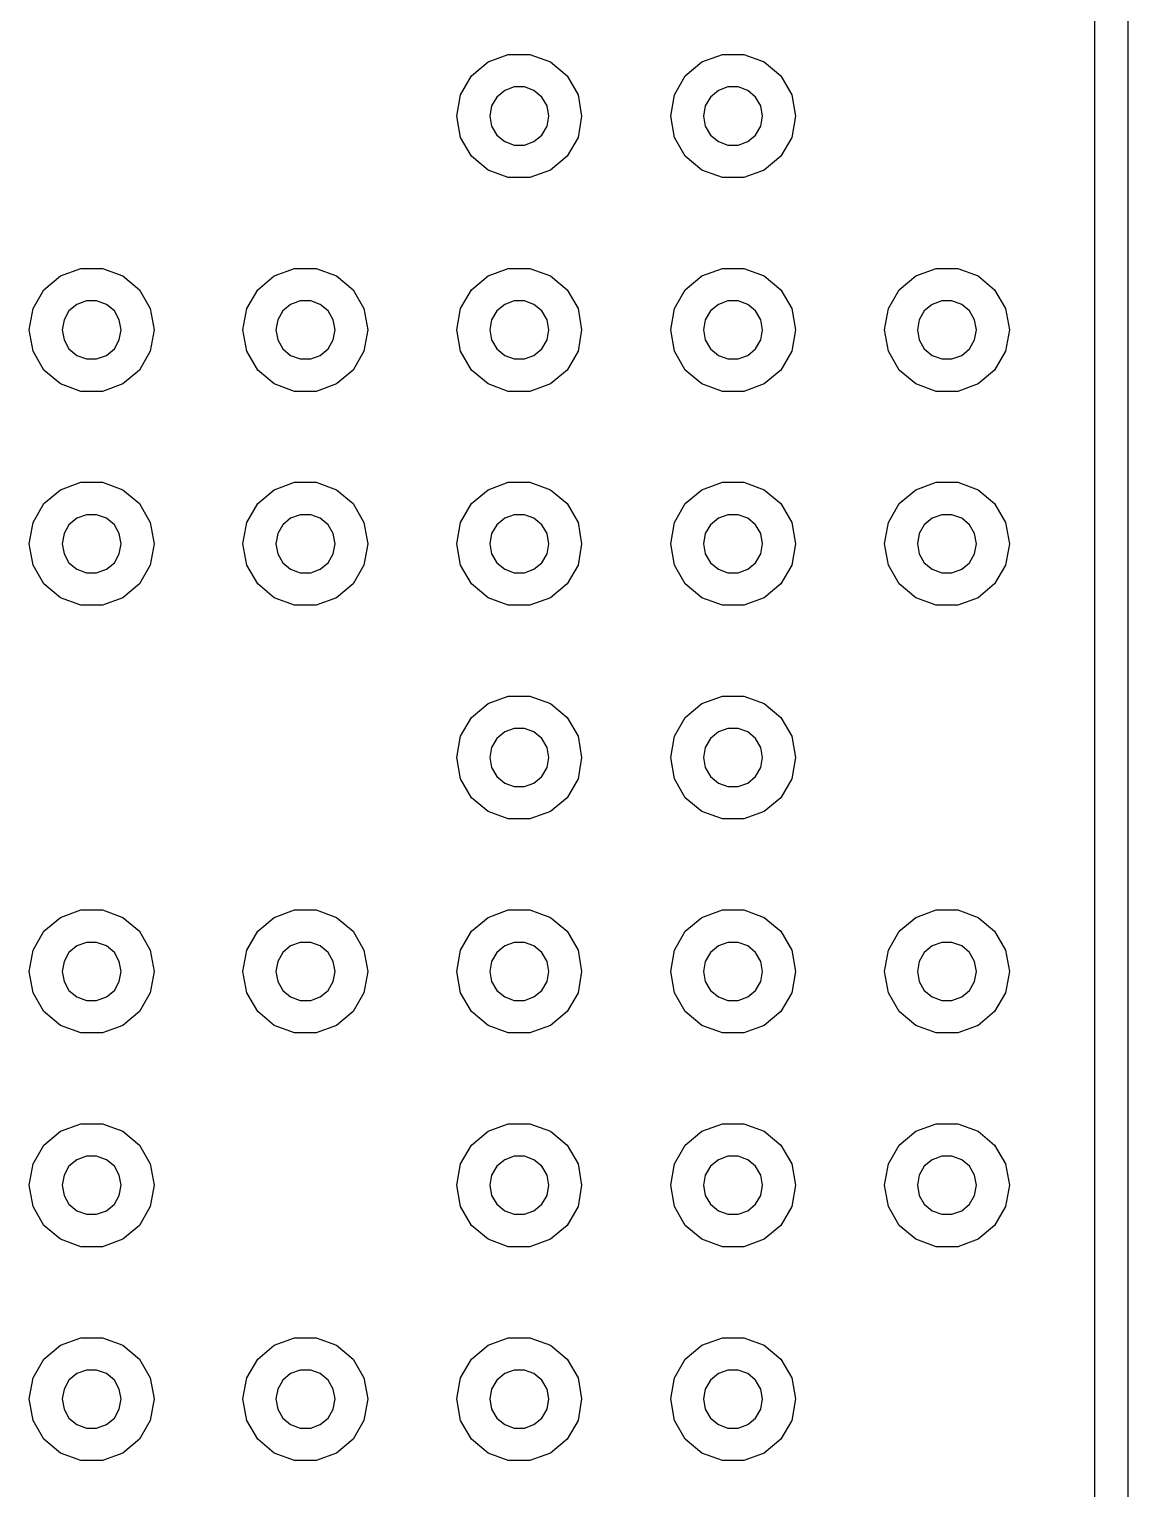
# Model space of a CAD drawing. Extents: x 105.1 to 166.9, y -128.1 to -71.6.
# Drawn here: x 133.462 to 136.803, y -100.833 to -96.395 of the extents above; entities that cross this region are included whole.
import ezdxf

# ---------------------------------------------------------------- set-up
doc = ezdxf.new("R2010")
doc.units = 0
doc.header["$MEASUREMENT"] = 0
doc.layers.add('BLACK', color=7, linetype='CONTINUOUS')

msp = doc.modelspace()

# ---------------------------------------------------------------- linework, layer by layer
at = {"layer": 'Black'}
for p, q in [((136.803, -90.9592), (136.803, -104.96)), ((136.703, -104.91), (136.703, -91.3812)), ((134.858, -96.4946), (134.919, -96.4721)), ((134.919, -96.4721), (134.985, -96.4721)), ((134.985, -96.4721), (135.047, -96.4946)), ((135.508, -96.4946), (135.57, -96.4721)), ((135.57, -96.4721), (135.635, -96.4721)), ((135.635, -96.4721), (135.697, -96.4946)), ((134.807, -96.537), (134.858, -96.4946)), ((135.047, -96.4946), (135.098, -96.537)), ((135.457, -96.537), (135.508, -96.4946)), ((135.697, -96.4946), (135.748, -96.537)), ((134.774, -96.594), (134.807, -96.537)), ((134.937, -96.5706), (134.908, -96.5812)), ((134.968, -96.5706), (134.937, -96.5706)), ((134.997, -96.5812), (134.968, -96.5706)), ((135.098, -96.537), (135.131, -96.594)), ((135.424, -96.594), (135.457, -96.537)), ((135.587, -96.5706), (135.558, -96.5812)), ((135.618, -96.5706), (135.587, -96.5706)), ((135.647, -96.5812), (135.618, -96.5706)), ((135.748, -96.537), (135.781, -96.594)), ((134.763, -96.6589), (134.774, -96.594)), ((134.884, -96.6013), (134.868, -96.6282)), ((134.908, -96.5812), (134.884, -96.6013)), ((135.021, -96.6013), (134.997, -96.5812)), ((135.037, -96.6282), (135.021, -96.6013)), ((135.131, -96.594), (135.142, -96.6589)), ((135.413, -96.6589), (135.424, -96.594)), ((135.534, -96.6013), (135.518, -96.6282)), ((135.558, -96.5812), (135.534, -96.6013)), ((135.671, -96.6013), (135.647, -96.5812)), ((135.687, -96.6282), (135.671, -96.6013)), ((135.781, -96.594), (135.792, -96.6589)), ((134.774, -96.7238), (134.763, -96.6589)), ((134.868, -96.6282), (134.863, -96.6589)), ((134.863, -96.6589), (134.868, -96.6896)), ((135.042, -96.6589), (135.037, -96.6282)), ((135.037, -96.6896), (135.042, -96.6589)), ((135.142, -96.6589), (135.131, -96.7238)), ((135.424, -96.7238), (135.413, -96.6589)), ((135.518, -96.6282), (135.513, -96.6589)), ((135.513, -96.6589), (135.518, -96.6896)), ((135.692, -96.6589), (135.687, -96.6282)), ((135.687, -96.6896), (135.692, -96.6589)), ((135.792, -96.6589), (135.781, -96.7238)), ((134.868, -96.6896), (134.884, -96.7166)), ((135.021, -96.7166), (135.037, -96.6896)), ((135.518, -96.6896), (135.534, -96.7166)), ((135.671, -96.7166), (135.687, -96.6896)), ((134.807, -96.7809), (134.774, -96.7238)), ((134.884, -96.7166), (134.908, -96.7366)), ((134.908, -96.7366), (134.937, -96.7473)), ((134.937, -96.7473), (134.968, -96.7473)), ((134.968, -96.7473), (134.997, -96.7366)), ((134.997, -96.7366), (135.021, -96.7166)), ((135.131, -96.7238), (135.098, -96.7809)), ((135.457, -96.7809), (135.424, -96.7238)), ((135.534, -96.7166), (135.558, -96.7366)), ((135.558, -96.7366), (135.587, -96.7473)), ((135.587, -96.7473), (135.618, -96.7473)), ((135.618, -96.7473), (135.647, -96.7366)), ((135.647, -96.7366), (135.671, -96.7166)), ((135.781, -96.7238), (135.748, -96.7809)), ((134.858, -96.8232), (134.807, -96.7809)), ((135.098, -96.7809), (135.047, -96.8232)), ((135.508, -96.8232), (135.457, -96.7809)), ((135.748, -96.7809), (135.697, -96.8232)), ((134.919, -96.8457), (134.858, -96.8232)), ((135.047, -96.8232), (134.985, -96.8457)), ((135.57, -96.8457), (135.508, -96.8232)), ((135.697, -96.8232), (135.635, -96.8457)), ((134.985, -96.8457), (134.919, -96.8457)), ((135.635, -96.8457), (135.57, -96.8457)), ((133.507, -97.1873), (133.557, -97.145)), ((133.557, -97.145), (133.619, -97.1224)), ((133.619, -97.1224), (133.685, -97.1224)), ((133.685, -97.1224), (133.747, -97.145)), ((133.747, -97.145), (133.797, -97.1873)), ((134.157, -97.1873), (134.207, -97.145)), ((134.207, -97.145), (134.269, -97.1224)), ((134.269, -97.1224), (134.335, -97.1224)), ((134.335, -97.1224), (134.397, -97.145)), ((134.397, -97.145), (134.447, -97.1873)), ((134.807, -97.1873), (134.858, -97.145)), ((134.858, -97.145), (134.919, -97.1224)), ((134.919, -97.1224), (134.985, -97.1224)), ((134.985, -97.1224), (135.047, -97.145)), ((135.047, -97.145), (135.098, -97.1873)), ((135.457, -97.1873), (135.508, -97.145)), ((135.508, -97.145), (135.57, -97.1224)), ((135.57, -97.1224), (135.635, -97.1224)), ((135.635, -97.1224), (135.697, -97.145)), ((135.697, -97.145), (135.748, -97.1873)), ((136.108, -97.1873), (136.158, -97.145)), ((136.158, -97.145), (136.22, -97.1224)), ((136.22, -97.1224), (136.286, -97.1224)), ((136.286, -97.1224), (136.348, -97.145)), ((136.348, -97.145), (136.398, -97.1873)), ((133.474, -97.2444), (133.507, -97.1873)), ((133.797, -97.1873), (133.83, -97.2444)), ((134.124, -97.2444), (134.157, -97.1873)), ((134.447, -97.1873), (134.48, -97.2444)), ((134.774, -97.2444), (134.807, -97.1873)), ((135.098, -97.1873), (135.131, -97.2444)), ((135.424, -97.2444), (135.457, -97.1873)), ((135.748, -97.1873), (135.781, -97.2444)), ((136.075, -97.2444), (136.108, -97.1873)), ((136.398, -97.1873), (136.431, -97.2444)), ((133.607, -97.2316), (133.583, -97.2516)), ((133.636, -97.2209), (133.607, -97.2316)), ((133.667, -97.2209), (133.636, -97.2209)), ((133.697, -97.2316), (133.667, -97.2209)), ((133.721, -97.2516), (133.697, -97.2316)), ((134.257, -97.2316), (134.233, -97.2516)), ((134.286, -97.2209), (134.257, -97.2316)), ((134.318, -97.2209), (134.286, -97.2209)), ((134.347, -97.2316), (134.318, -97.2209)), ((134.371, -97.2516), (134.347, -97.2316)), ((134.908, -97.2316), (134.884, -97.2516)), ((134.937, -97.2209), (134.908, -97.2316)), ((134.968, -97.2209), (134.937, -97.2209)), ((134.997, -97.2316), (134.968, -97.2209)), ((135.021, -97.2516), (134.997, -97.2316)), ((135.558, -97.2316), (135.534, -97.2516)), ((135.587, -97.2209), (135.558, -97.2316)), ((135.618, -97.2209), (135.587, -97.2209)), ((135.647, -97.2316), (135.618, -97.2209)), ((135.671, -97.2516), (135.647, -97.2316)), ((136.208, -97.2316), (136.184, -97.2516)), ((136.237, -97.2209), (136.208, -97.2316)), ((136.268, -97.2209), (136.237, -97.2209)), ((136.298, -97.2316), (136.268, -97.2209)), ((136.322, -97.2516), (136.298, -97.2316)), ((133.462, -97.3092), (133.474, -97.2444)), ((133.568, -97.2786), (133.562, -97.3092)), ((133.583, -97.2516), (133.568, -97.2786)), ((133.736, -97.2786), (133.721, -97.2516)), ((133.742, -97.3092), (133.736, -97.2786)), ((133.83, -97.2444), (133.842, -97.3092)), ((134.112, -97.3092), (134.124, -97.2444)), ((134.218, -97.2786), (134.212, -97.3092)), ((134.233, -97.2516), (134.218, -97.2786)), ((134.386, -97.2786), (134.371, -97.2516)), ((134.392, -97.3092), (134.386, -97.2786)), ((134.48, -97.2444), (134.492, -97.3092)), ((134.763, -97.3092), (134.774, -97.2444)), ((134.868, -97.2786), (134.863, -97.3092)), ((134.884, -97.2516), (134.868, -97.2786)), ((135.037, -97.2786), (135.021, -97.2516)), ((135.042, -97.3092), (135.037, -97.2786)), ((135.131, -97.2444), (135.142, -97.3092)), ((135.413, -97.3092), (135.424, -97.2444)), ((135.518, -97.2786), (135.513, -97.3092)), ((135.534, -97.2516), (135.518, -97.2786)), ((135.687, -97.2786), (135.671, -97.2516)), ((135.692, -97.3092), (135.687, -97.2786)), ((135.781, -97.2444), (135.792, -97.3092)), ((136.063, -97.3092), (136.075, -97.2444)), ((136.169, -97.2786), (136.163, -97.3092)), ((136.184, -97.2516), (136.169, -97.2786)), ((136.337, -97.2786), (136.322, -97.2516)), ((136.343, -97.3092), (136.337, -97.2786)), ((136.431, -97.2444), (136.443, -97.3092)), ((133.474, -97.3741), (133.462, -97.3092)), ((133.562, -97.3092), (133.568, -97.3399)), ((133.736, -97.3399), (133.742, -97.3092)), ((133.842, -97.3092), (133.83, -97.3741)), ((134.124, -97.3741), (134.112, -97.3092)), ((134.212, -97.3092), (134.218, -97.3399)), ((134.386, -97.3399), (134.392, -97.3092)), ((134.492, -97.3092), (134.48, -97.3741)), ((134.774, -97.3741), (134.763, -97.3092)), ((134.863, -97.3092), (134.868, -97.3399)), ((135.037, -97.3399), (135.042, -97.3092)), ((135.142, -97.3092), (135.131, -97.3741)), ((135.424, -97.3741), (135.413, -97.3092)), ((135.513, -97.3092), (135.518, -97.3399)), ((135.687, -97.3399), (135.692, -97.3092)), ((135.792, -97.3092), (135.781, -97.3741)), ((136.075, -97.3741), (136.063, -97.3092)), ((136.163, -97.3092), (136.169, -97.3399)), ((136.337, -97.3399), (136.343, -97.3092)), ((136.443, -97.3092), (136.431, -97.3741)), ((133.507, -97.4312), (133.474, -97.3741)), ((133.568, -97.3399), (133.583, -97.3669)), ((133.583, -97.3669), (133.607, -97.3869)), ((133.697, -97.3869), (133.721, -97.3669)), ((133.721, -97.3669), (133.736, -97.3399)), ((133.83, -97.3741), (133.797, -97.4312)), ((134.157, -97.4312), (134.124, -97.3741)), ((134.218, -97.3399), (134.233, -97.3669)), ((134.233, -97.3669), (134.257, -97.3869)), ((134.347, -97.3869), (134.371, -97.3669)), ((134.371, -97.3669), (134.386, -97.3399)), ((134.48, -97.3741), (134.447, -97.4312)), ((134.807, -97.4312), (134.774, -97.3741)), ((134.868, -97.3399), (134.884, -97.3669)), ((134.884, -97.3669), (134.908, -97.3869)), ((134.997, -97.3869), (135.021, -97.3669)), ((135.021, -97.3669), (135.037, -97.3399)), ((135.131, -97.3741), (135.098, -97.4312)), ((135.457, -97.4312), (135.424, -97.3741)), ((135.518, -97.3399), (135.534, -97.3669)), ((135.534, -97.3669), (135.558, -97.3869)), ((135.647, -97.3869), (135.671, -97.3669)), ((135.671, -97.3669), (135.687, -97.3399)), ((135.781, -97.3741), (135.748, -97.4312)), ((136.108, -97.4312), (136.075, -97.3741)), ((136.169, -97.3399), (136.184, -97.3669)), ((136.184, -97.3669), (136.208, -97.3869)), ((136.298, -97.3869), (136.322, -97.3669)), ((136.322, -97.3669), (136.337, -97.3399)), ((136.431, -97.3741), (136.398, -97.4312)), ((133.607, -97.3869), (133.636, -97.3976)), ((133.636, -97.3976), (133.667, -97.3976)), ((133.667, -97.3976), (133.697, -97.3869)), ((134.257, -97.3869), (134.286, -97.3976)), ((134.286, -97.3976), (134.318, -97.3976)), ((134.318, -97.3976), (134.347, -97.3869)), ((134.908, -97.3869), (134.937, -97.3976)), ((134.937, -97.3976), (134.968, -97.3976)), ((134.968, -97.3976), (134.997, -97.3869)), ((135.558, -97.3869), (135.587, -97.3976)), ((135.587, -97.3976), (135.618, -97.3976)), ((135.618, -97.3976), (135.647, -97.3869)), ((136.208, -97.3869), (136.237, -97.3976)), ((136.237, -97.3976), (136.268, -97.3976)), ((136.268, -97.3976), (136.298, -97.3869)), ((133.557, -97.4735), (133.507, -97.4312)), ((133.797, -97.4312), (133.747, -97.4735)), ((134.207, -97.4735), (134.157, -97.4312)), ((134.447, -97.4312), (134.397, -97.4735)), ((134.858, -97.4735), (134.807, -97.4312)), ((135.098, -97.4312), (135.047, -97.4735)), ((135.508, -97.4735), (135.457, -97.4312)), ((135.748, -97.4312), (135.697, -97.4735)), ((136.158, -97.4735), (136.108, -97.4312)), ((136.398, -97.4312), (136.348, -97.4735)), ((133.619, -97.4961), (133.557, -97.4735)), ((133.685, -97.4961), (133.619, -97.4961)), ((133.747, -97.4735), (133.685, -97.4961)), ((134.269, -97.4961), (134.207, -97.4735)), ((134.335, -97.4961), (134.269, -97.4961)), ((134.397, -97.4735), (134.335, -97.4961)), ((134.919, -97.4961), (134.858, -97.4735)), ((134.985, -97.4961), (134.919, -97.4961)), ((135.047, -97.4735), (134.985, -97.4961)), ((135.57, -97.4961), (135.508, -97.4735)), ((135.635, -97.4961), (135.57, -97.4961)), ((135.697, -97.4735), (135.635, -97.4961)), ((136.22, -97.4961), (136.158, -97.4735)), ((136.286, -97.4961), (136.22, -97.4961)), ((136.348, -97.4735), (136.286, -97.4961)), ((133.557, -97.7951), (133.619, -97.7726)), ((133.619, -97.7726), (133.685, -97.7726)), ((133.685, -97.7726), (133.747, -97.7951)), ((134.207, -97.7951), (134.269, -97.7726)), ((134.269, -97.7726), (134.335, -97.7726)), ((134.335, -97.7726), (134.397, -97.7951)), ((134.858, -97.7951), (134.919, -97.7726)), ((134.919, -97.7726), (134.985, -97.7726)), ((134.985, -97.7726), (135.047, -97.7951)), ((135.508, -97.7951), (135.57, -97.7726)), ((135.57, -97.7726), (135.635, -97.7726)), ((135.635, -97.7726), (135.697, -97.7951)), ((136.158, -97.7951), (136.22, -97.7726)), ((136.22, -97.7726), (136.286, -97.7726)), ((136.286, -97.7726), (136.348, -97.7951)), ((133.507, -97.8375), (133.557, -97.7951)), ((133.747, -97.7951), (133.797, -97.8375)), ((134.157, -97.8375), (134.207, -97.7951)), ((134.397, -97.7951), (134.447, -97.8375)), ((134.807, -97.8375), (134.858, -97.7951)), ((135.047, -97.7951), (135.098, -97.8375)), ((135.457, -97.8375), (135.508, -97.7951)), ((135.697, -97.7951), (135.748, -97.8375)), ((136.108, -97.8375), (136.158, -97.7951)), ((136.348, -97.7951), (136.398, -97.8375)), ((133.474, -97.8945), (133.507, -97.8375)), ((133.797, -97.8375), (133.83, -97.8945)), ((134.124, -97.8945), (134.157, -97.8375)), ((134.447, -97.8375), (134.48, -97.8945)), ((134.774, -97.8945), (134.807, -97.8375)), ((135.098, -97.8375), (135.131, -97.8945)), ((135.424, -97.8945), (135.457, -97.8375)), ((135.748, -97.8375), (135.781, -97.8945)), ((136.075, -97.8945), (136.108, -97.8375)), ((136.398, -97.8375), (136.431, -97.8945)), ((133.462, -97.9594), (133.474, -97.8945)), ((133.583, -97.9018), (133.568, -97.9287)), ((133.607, -97.8817), (133.583, -97.9018)), ((133.636, -97.8711), (133.607, -97.8817)), ((133.667, -97.8711), (133.636, -97.8711)), ((133.697, -97.8817), (133.667, -97.8711)), ((133.721, -97.9018), (133.697, -97.8817)), ((133.736, -97.9287), (133.721, -97.9018)), ((133.83, -97.8945), (133.842, -97.9594)), ((134.112, -97.9594), (134.124, -97.8945)), ((134.233, -97.9018), (134.218, -97.9287)), ((134.257, -97.8817), (134.233, -97.9018)), ((134.286, -97.8711), (134.257, -97.8817)), ((134.318, -97.8711), (134.286, -97.8711)), ((134.347, -97.8817), (134.318, -97.8711)), ((134.371, -97.9018), (134.347, -97.8817)), ((134.386, -97.9287), (134.371, -97.9018)), ((134.48, -97.8945), (134.492, -97.9594)), ((134.763, -97.9594), (134.774, -97.8945)), ((134.884, -97.9018), (134.868, -97.9287)), ((134.908, -97.8817), (134.884, -97.9018)), ((134.937, -97.8711), (134.908, -97.8817)), ((134.968, -97.8711), (134.937, -97.8711)), ((134.997, -97.8817), (134.968, -97.8711)), ((135.021, -97.9018), (134.997, -97.8817)), ((135.037, -97.9287), (135.021, -97.9018)), ((135.131, -97.8945), (135.142, -97.9594)), ((135.413, -97.9594), (135.424, -97.8945)), ((135.534, -97.9018), (135.518, -97.9287)), ((135.558, -97.8817), (135.534, -97.9018)), ((135.587, -97.8711), (135.558, -97.8817)), ((135.618, -97.8711), (135.587, -97.8711)), ((135.647, -97.8817), (135.618, -97.8711)), ((135.671, -97.9018), (135.647, -97.8817)), ((135.687, -97.9287), (135.671, -97.9018)), ((135.781, -97.8945), (135.792, -97.9594)), ((136.063, -97.9594), (136.075, -97.8945)), ((136.184, -97.9018), (136.169, -97.9287)), ((136.208, -97.8817), (136.184, -97.9018)), ((136.237, -97.8711), (136.208, -97.8817)), ((136.268, -97.8711), (136.237, -97.8711)), ((136.298, -97.8817), (136.268, -97.8711)), ((136.322, -97.9018), (136.298, -97.8817)), ((136.337, -97.9287), (136.322, -97.9018)), ((136.431, -97.8945), (136.443, -97.9594)), ((133.568, -97.9287), (133.562, -97.9594)), ((133.742, -97.9594), (133.736, -97.9287)), ((134.218, -97.9287), (134.212, -97.9594)), ((134.392, -97.9594), (134.386, -97.9287)), ((134.868, -97.9287), (134.863, -97.9594)), ((135.042, -97.9594), (135.037, -97.9287)), ((135.518, -97.9287), (135.513, -97.9594)), ((135.692, -97.9594), (135.687, -97.9287)), ((136.169, -97.9287), (136.163, -97.9594)), ((136.343, -97.9594), (136.337, -97.9287)), ((133.474, -98.0243), (133.462, -97.9594)), ((133.562, -97.9594), (133.568, -97.9901)), ((133.568, -97.9901), (133.583, -98.0171)), ((133.721, -98.0171), (133.736, -97.9901)), ((133.736, -97.9901), (133.742, -97.9594)), ((133.842, -97.9594), (133.83, -98.0243)), ((134.124, -98.0243), (134.112, -97.9594)), ((134.212, -97.9594), (134.218, -97.9901)), ((134.218, -97.9901), (134.233, -98.0171)), ((134.371, -98.0171), (134.386, -97.9901)), ((134.386, -97.9901), (134.392, -97.9594)), ((134.492, -97.9594), (134.48, -98.0243)), ((134.774, -98.0243), (134.763, -97.9594)), ((134.863, -97.9594), (134.868, -97.9901)), ((134.868, -97.9901), (134.884, -98.0171)), ((135.021, -98.0171), (135.037, -97.9901)), ((135.037, -97.9901), (135.042, -97.9594)), ((135.142, -97.9594), (135.131, -98.0243)), ((135.424, -98.0243), (135.413, -97.9594)), ((135.513, -97.9594), (135.518, -97.9901)), ((135.518, -97.9901), (135.534, -98.0171)), ((135.671, -98.0171), (135.687, -97.9901)), ((135.687, -97.9901), (135.692, -97.9594)), ((135.792, -97.9594), (135.781, -98.0243)), ((136.075, -98.0243), (136.063, -97.9594)), ((136.163, -97.9594), (136.169, -97.9901)), ((136.169, -97.9901), (136.184, -98.0171)), ((136.322, -98.0171), (136.337, -97.9901)), ((136.337, -97.9901), (136.343, -97.9594)), ((136.443, -97.9594), (136.431, -98.0243)), ((133.507, -98.0814), (133.474, -98.0243)), ((133.583, -98.0171), (133.607, -98.0371)), ((133.607, -98.0371), (133.636, -98.0478)), ((133.667, -98.0478), (133.697, -98.0371)), ((133.697, -98.0371), (133.721, -98.0171)), ((133.83, -98.0243), (133.797, -98.0814)), ((134.157, -98.0814), (134.124, -98.0243)), ((134.233, -98.0171), (134.257, -98.0371)), ((134.257, -98.0371), (134.286, -98.0478)), ((134.318, -98.0478), (134.347, -98.0371)), ((134.347, -98.0371), (134.371, -98.0171)), ((134.48, -98.0243), (134.447, -98.0814)), ((134.807, -98.0814), (134.774, -98.0243)), ((134.884, -98.0171), (134.908, -98.0371)), ((134.908, -98.0371), (134.937, -98.0478)), ((134.968, -98.0478), (134.997, -98.0371)), ((134.997, -98.0371), (135.021, -98.0171)), ((135.131, -98.0243), (135.098, -98.0814)), ((135.457, -98.0814), (135.424, -98.0243)), ((135.534, -98.0171), (135.558, -98.0371)), ((135.558, -98.0371), (135.587, -98.0478)), ((135.618, -98.0478), (135.647, -98.0371)), ((135.647, -98.0371), (135.671, -98.0171)), ((135.781, -98.0243), (135.748, -98.0814)), ((136.108, -98.0814), (136.075, -98.0243)), ((136.184, -98.0171), (136.208, -98.0371)), ((136.208, -98.0371), (136.237, -98.0478)), ((136.268, -98.0478), (136.298, -98.0371)), ((136.298, -98.0371), (136.322, -98.0171)), ((136.431, -98.0243), (136.398, -98.0814)), ((133.557, -98.1237), (133.507, -98.0814)), ((133.636, -98.0478), (133.667, -98.0478)), ((133.797, -98.0814), (133.747, -98.1237)), ((134.207, -98.1237), (134.157, -98.0814)), ((134.286, -98.0478), (134.318, -98.0478)), ((134.447, -98.0814), (134.397, -98.1237)), ((134.858, -98.1237), (134.807, -98.0814)), ((134.937, -98.0478), (134.968, -98.0478)), ((135.098, -98.0814), (135.047, -98.1237)), ((135.508, -98.1237), (135.457, -98.0814)), ((135.587, -98.0478), (135.618, -98.0478)), ((135.748, -98.0814), (135.697, -98.1237)), ((136.158, -98.1237), (136.108, -98.0814)), ((136.237, -98.0478), (136.268, -98.0478)), ((136.398, -98.0814), (136.348, -98.1237)), ((133.619, -98.1462), (133.557, -98.1237)), ((133.747, -98.1237), (133.685, -98.1462)), ((134.269, -98.1462), (134.207, -98.1237)), ((134.397, -98.1237), (134.335, -98.1462)), ((134.919, -98.1462), (134.858, -98.1237)), ((135.047, -98.1237), (134.985, -98.1462)), ((135.57, -98.1462), (135.508, -98.1237)), ((135.697, -98.1237), (135.635, -98.1462)), ((136.22, -98.1462), (136.158, -98.1237)), ((136.348, -98.1237), (136.286, -98.1462)), ((133.685, -98.1462), (133.619, -98.1462)), ((134.335, -98.1462), (134.269, -98.1462)), ((134.985, -98.1462), (134.919, -98.1462)), ((135.635, -98.1462), (135.57, -98.1462)), ((136.286, -98.1462), (136.22, -98.1462)), ((134.858, -98.4453), (134.919, -98.4228)), ((134.919, -98.4228), (134.985, -98.4228)), ((134.985, -98.4228), (135.047, -98.4453)), ((135.508, -98.4453), (135.57, -98.4228)), ((135.57, -98.4228), (135.635, -98.4228)), ((135.635, -98.4228), (135.697, -98.4453)), ((134.807, -98.4877), (134.858, -98.4453)), ((135.047, -98.4453), (135.098, -98.4877)), ((135.457, -98.4877), (135.508, -98.4453)), ((135.697, -98.4453), (135.748, -98.4877)), ((134.774, -98.5447), (134.807, -98.4877)), ((134.937, -98.5213), (134.908, -98.5319)), ((134.968, -98.5213), (134.937, -98.5213)), ((134.997, -98.5319), (134.968, -98.5213)), ((135.098, -98.4877), (135.131, -98.5447)), ((135.424, -98.5447), (135.457, -98.4877)), ((135.587, -98.5213), (135.558, -98.5319)), ((135.618, -98.5213), (135.587, -98.5213)), ((135.647, -98.5319), (135.618, -98.5213)), ((135.748, -98.4877), (135.781, -98.5447)), ((134.763, -98.6096), (134.774, -98.5447)), ((134.884, -98.552), (134.868, -98.5789)), ((134.908, -98.5319), (134.884, -98.552)), ((135.021, -98.552), (134.997, -98.5319)), ((135.037, -98.5789), (135.021, -98.552)), ((135.131, -98.5447), (135.142, -98.6096)), ((135.413, -98.6096), (135.424, -98.5447)), ((135.534, -98.552), (135.518, -98.5789)), ((135.558, -98.5319), (135.534, -98.552)), ((135.671, -98.552), (135.647, -98.5319)), ((135.687, -98.5789), (135.671, -98.552)), ((135.781, -98.5447), (135.792, -98.6096)), ((134.774, -98.6745), (134.763, -98.6096)), ((134.868, -98.5789), (134.863, -98.6096)), ((134.863, -98.6096), (134.868, -98.6403)), ((135.042, -98.6096), (135.037, -98.5789)), ((135.037, -98.6403), (135.042, -98.6096)), ((135.142, -98.6096), (135.131, -98.6745)), ((135.424, -98.6745), (135.413, -98.6096)), ((135.518, -98.5789), (135.513, -98.6096)), ((135.513, -98.6096), (135.518, -98.6403)), ((135.692, -98.6096), (135.687, -98.5789)), ((135.687, -98.6403), (135.692, -98.6096)), ((135.792, -98.6096), (135.781, -98.6745)), ((134.868, -98.6403), (134.884, -98.6673)), ((135.021, -98.6673), (135.037, -98.6403)), ((135.518, -98.6403), (135.534, -98.6673)), ((135.671, -98.6673), (135.687, -98.6403)), ((134.807, -98.7316), (134.774, -98.6745)), ((134.884, -98.6673), (134.908, -98.6873)), ((134.908, -98.6873), (134.937, -98.698)), ((134.937, -98.698), (134.968, -98.698)), ((134.968, -98.698), (134.997, -98.6873)), ((134.997, -98.6873), (135.021, -98.6673)), ((135.131, -98.6745), (135.098, -98.7316)), ((135.457, -98.7316), (135.424, -98.6745)), ((135.534, -98.6673), (135.558, -98.6873)), ((135.558, -98.6873), (135.587, -98.698)), ((135.587, -98.698), (135.618, -98.698)), ((135.618, -98.698), (135.647, -98.6873)), ((135.647, -98.6873), (135.671, -98.6673)), ((135.781, -98.6745), (135.748, -98.7316)), ((134.858, -98.7739), (134.807, -98.7316)), ((135.098, -98.7316), (135.047, -98.7739)), ((135.508, -98.7739), (135.457, -98.7316)), ((135.748, -98.7316), (135.697, -98.7739)), ((134.919, -98.7964), (134.858, -98.7739)), ((134.985, -98.7964), (134.919, -98.7964)), ((135.047, -98.7739), (134.985, -98.7964)), ((135.57, -98.7964), (135.508, -98.7739)), ((135.635, -98.7964), (135.57, -98.7964)), ((135.697, -98.7739), (135.635, -98.7964)), ((133.507, -99.138), (133.557, -99.0956)), ((133.557, -99.0956), (133.619, -99.0731)), ((133.619, -99.0731), (133.685, -99.0731)), ((133.685, -99.0731), (133.747, -99.0956)), ((133.747, -99.0956), (133.797, -99.138)), ((134.157, -99.138), (134.207, -99.0956)), ((134.207, -99.0956), (134.269, -99.0731)), ((134.269, -99.0731), (134.335, -99.0731)), ((134.335, -99.0731), (134.397, -99.0956)), ((134.397, -99.0956), (134.447, -99.138)), ((134.807, -99.138), (134.858, -99.0956)), ((134.858, -99.0956), (134.919, -99.0731)), ((134.919, -99.0731), (134.985, -99.0731)), ((134.985, -99.0731), (135.047, -99.0956)), ((135.047, -99.0956), (135.098, -99.138)), ((135.457, -99.138), (135.508, -99.0956)), ((135.508, -99.0956), (135.57, -99.0731)), ((135.57, -99.0731), (135.635, -99.0731)), ((135.635, -99.0731), (135.697, -99.0956)), ((135.697, -99.0956), (135.748, -99.138)), ((136.108, -99.138), (136.158, -99.0956)), ((136.158, -99.0956), (136.22, -99.0731)), ((136.22, -99.0731), (136.286, -99.0731)), ((136.286, -99.0731), (136.348, -99.0956)), ((136.348, -99.0956), (136.398, -99.138)), ((133.474, -99.1951), (133.507, -99.138)), ((133.797, -99.138), (133.83, -99.1951)), ((134.124, -99.1951), (134.157, -99.138)), ((134.447, -99.138), (134.48, -99.1951)), ((134.774, -99.1951), (134.807, -99.138)), ((135.098, -99.138), (135.131, -99.1951)), ((135.424, -99.1951), (135.457, -99.138)), ((135.748, -99.138), (135.781, -99.1951)), ((136.075, -99.1951), (136.108, -99.138)), ((136.398, -99.138), (136.431, -99.1951)), ((133.462, -99.2599), (133.474, -99.1951)), ((133.607, -99.1823), (133.583, -99.2023)), ((133.636, -99.1716), (133.607, -99.1823)), ((133.667, -99.1716), (133.636, -99.1716)), ((133.697, -99.1823), (133.667, -99.1716)), ((133.721, -99.2023), (133.697, -99.1823)), ((133.83, -99.1951), (133.842, -99.2599)), ((134.112, -99.2599), (134.124, -99.1951)), ((134.257, -99.1823), (134.233, -99.2023)), ((134.286, -99.1716), (134.257, -99.1823)), ((134.318, -99.1716), (134.286, -99.1716)), ((134.347, -99.1823), (134.318, -99.1716)), ((134.371, -99.2023), (134.347, -99.1823)), ((134.48, -99.1951), (134.492, -99.2599)), ((134.763, -99.2599), (134.774, -99.1951)), ((134.908, -99.1823), (134.884, -99.2023)), ((134.937, -99.1716), (134.908, -99.1823)), ((134.968, -99.1716), (134.937, -99.1716)), ((134.997, -99.1823), (134.968, -99.1716)), ((135.021, -99.2023), (134.997, -99.1823)), ((135.131, -99.1951), (135.142, -99.2599)), ((135.413, -99.2599), (135.424, -99.1951)), ((135.558, -99.1823), (135.534, -99.2023)), ((135.587, -99.1716), (135.558, -99.1823)), ((135.618, -99.1716), (135.587, -99.1716)), ((135.647, -99.1823), (135.618, -99.1716)), ((135.671, -99.2023), (135.647, -99.1823)), ((135.781, -99.1951), (135.792, -99.2599)), ((136.063, -99.2599), (136.075, -99.1951)), ((136.208, -99.1823), (136.184, -99.2023)), ((136.237, -99.1716), (136.208, -99.1823)), ((136.268, -99.1716), (136.237, -99.1716)), ((136.298, -99.1823), (136.268, -99.1716)), ((136.322, -99.2023), (136.298, -99.1823)), ((136.431, -99.1951), (136.443, -99.2599)), ((133.568, -99.2293), (133.562, -99.2599)), ((133.583, -99.2023), (133.568, -99.2293)), ((133.736, -99.2293), (133.721, -99.2023)), ((133.742, -99.2599), (133.736, -99.2293)), ((134.218, -99.2293), (134.212, -99.2599)), ((134.233, -99.2023), (134.218, -99.2293)), ((134.386, -99.2293), (134.371, -99.2023)), ((134.392, -99.2599), (134.386, -99.2293)), ((134.868, -99.2293), (134.863, -99.2599)), ((134.884, -99.2023), (134.868, -99.2293)), ((135.037, -99.2293), (135.021, -99.2023)), ((135.042, -99.2599), (135.037, -99.2293)), ((135.518, -99.2293), (135.513, -99.2599)), ((135.534, -99.2023), (135.518, -99.2293)), ((135.687, -99.2293), (135.671, -99.2023)), ((135.692, -99.2599), (135.687, -99.2293)), ((136.169, -99.2293), (136.163, -99.2599)), ((136.184, -99.2023), (136.169, -99.2293)), ((136.337, -99.2293), (136.322, -99.2023)), ((136.343, -99.2599), (136.337, -99.2293)), ((133.474, -99.3248), (133.462, -99.2599)), ((133.562, -99.2599), (133.568, -99.2906)), ((133.736, -99.2906), (133.742, -99.2599)), ((133.842, -99.2599), (133.83, -99.3248)), ((134.124, -99.3248), (134.112, -99.2599)), ((134.212, -99.2599), (134.218, -99.2906)), ((134.386, -99.2906), (134.392, -99.2599)), ((134.492, -99.2599), (134.48, -99.3248)), ((134.774, -99.3248), (134.763, -99.2599)), ((134.863, -99.2599), (134.868, -99.2906)), ((135.037, -99.2906), (135.042, -99.2599)), ((135.142, -99.2599), (135.131, -99.3248)), ((135.424, -99.3248), (135.413, -99.2599)), ((135.513, -99.2599), (135.518, -99.2906)), ((135.687, -99.2906), (135.692, -99.2599)), ((135.792, -99.2599), (135.781, -99.3248)), ((136.075, -99.3248), (136.063, -99.2599)), ((136.163, -99.2599), (136.169, -99.2906)), ((136.337, -99.2906), (136.343, -99.2599)), ((136.443, -99.2599), (136.431, -99.3248)), ((133.507, -99.3819), (133.474, -99.3248)), ((133.568, -99.2906), (133.583, -99.3176)), ((133.583, -99.3176), (133.607, -99.3376)), ((133.697, -99.3376), (133.721, -99.3176)), ((133.721, -99.3176), (133.736, -99.2906)), ((133.83, -99.3248), (133.797, -99.3819)), ((134.157, -99.3819), (134.124, -99.3248)), ((134.218, -99.2906), (134.233, -99.3176)), ((134.233, -99.3176), (134.257, -99.3376)), ((134.347, -99.3376), (134.371, -99.3176)), ((134.371, -99.3176), (134.386, -99.2906)), ((134.48, -99.3248), (134.447, -99.3819)), ((134.807, -99.3819), (134.774, -99.3248)), ((134.868, -99.2906), (134.884, -99.3176)), ((134.884, -99.3176), (134.908, -99.3376)), ((134.997, -99.3376), (135.021, -99.3176)), ((135.021, -99.3176), (135.037, -99.2906)), ((135.131, -99.3248), (135.098, -99.3819)), ((135.457, -99.3819), (135.424, -99.3248)), ((135.518, -99.2906), (135.534, -99.3176)), ((135.534, -99.3176), (135.558, -99.3376)), ((135.647, -99.3376), (135.671, -99.3176)), ((135.671, -99.3176), (135.687, -99.2906)), ((135.781, -99.3248), (135.748, -99.3819)), ((136.108, -99.3819), (136.075, -99.3248)), ((136.169, -99.2906), (136.184, -99.3176)), ((136.184, -99.3176), (136.208, -99.3376)), ((136.298, -99.3376), (136.322, -99.3176)), ((136.322, -99.3176), (136.337, -99.2906)), ((136.431, -99.3248), (136.398, -99.3819)), ((133.607, -99.3376), (133.636, -99.3483)), ((133.636, -99.3483), (133.667, -99.3483)), ((133.667, -99.3483), (133.697, -99.3376)), ((134.257, -99.3376), (134.286, -99.3483)), ((134.286, -99.3483), (134.318, -99.3483)), ((134.318, -99.3483), (134.347, -99.3376)), ((134.908, -99.3376), (134.937, -99.3483)), ((134.937, -99.3483), (134.968, -99.3483)), ((134.968, -99.3483), (134.997, -99.3376)), ((135.558, -99.3376), (135.587, -99.3483)), ((135.587, -99.3483), (135.618, -99.3483)), ((135.618, -99.3483), (135.647, -99.3376)), ((136.208, -99.3376), (136.237, -99.3483)), ((136.237, -99.3483), (136.268, -99.3483)), ((136.268, -99.3483), (136.298, -99.3376)), ((133.557, -99.4242), (133.507, -99.3819)), ((133.797, -99.3819), (133.747, -99.4242)), ((134.207, -99.4242), (134.157, -99.3819)), ((134.447, -99.3819), (134.397, -99.4242)), ((134.858, -99.4242), (134.807, -99.3819)), ((135.098, -99.3819), (135.047, -99.4242)), ((135.508, -99.4242), (135.457, -99.3819)), ((135.748, -99.3819), (135.697, -99.4242)), ((136.158, -99.4242), (136.108, -99.3819)), ((136.398, -99.3819), (136.348, -99.4242)), ((133.619, -99.4468), (133.557, -99.4242)), ((133.685, -99.4468), (133.619, -99.4468)), ((133.747, -99.4242), (133.685, -99.4468)), ((134.269, -99.4468), (134.207, -99.4242)), ((134.335, -99.4468), (134.269, -99.4468)), ((134.397, -99.4242), (134.335, -99.4468)), ((134.919, -99.4468), (134.858, -99.4242)), ((134.985, -99.4468), (134.919, -99.4468)), ((135.047, -99.4242), (134.985, -99.4468)), ((135.57, -99.4468), (135.508, -99.4242)), ((135.635, -99.4468), (135.57, -99.4468)), ((135.697, -99.4242), (135.635, -99.4468)), ((136.22, -99.4468), (136.158, -99.4242)), ((136.286, -99.4468), (136.22, -99.4468)), ((136.348, -99.4242), (136.286, -99.4468)), ((133.557, -99.7458), (133.619, -99.7233)), ((133.619, -99.7233), (133.685, -99.7233)), ((133.685, -99.7233), (133.747, -99.7458)), ((134.858, -99.7458), (134.919, -99.7233)), ((134.919, -99.7233), (134.985, -99.7233)), ((134.985, -99.7233), (135.047, -99.7458)), ((135.508, -99.7458), (135.57, -99.7233)), ((135.57, -99.7233), (135.635, -99.7233)), ((135.635, -99.7233), (135.697, -99.7458)), ((136.158, -99.7458), (136.22, -99.7233)), ((136.22, -99.7233), (136.286, -99.7233)), ((136.286, -99.7233), (136.348, -99.7458)), ((133.507, -99.7882), (133.557, -99.7458)), ((133.747, -99.7458), (133.797, -99.7882)), ((134.807, -99.7882), (134.858, -99.7458)), ((135.047, -99.7458), (135.098, -99.7882)), ((135.457, -99.7882), (135.508, -99.7458)), ((135.697, -99.7458), (135.748, -99.7882)), ((136.108, -99.7882), (136.158, -99.7458)), ((136.348, -99.7458), (136.398, -99.7882)), ((133.474, -99.8452), (133.507, -99.7882)), ((133.797, -99.7882), (133.83, -99.8452)), ((134.774, -99.8452), (134.807, -99.7882)), ((135.098, -99.7882), (135.131, -99.8452)), ((135.424, -99.8452), (135.457, -99.7882)), ((135.748, -99.7882), (135.781, -99.8452)), ((136.075, -99.8452), (136.108, -99.7882)), ((136.398, -99.7882), (136.431, -99.8452)), ((133.462, -99.9101), (133.474, -99.8452)), ((133.583, -99.8525), (133.568, -99.8794)), ((133.607, -99.8324), (133.583, -99.8525)), ((133.636, -99.8218), (133.607, -99.8324)), ((133.667, -99.8218), (133.636, -99.8218)), ((133.697, -99.8324), (133.667, -99.8218)), ((133.721, -99.8525), (133.697, -99.8324)), ((133.736, -99.8794), (133.721, -99.8525)), ((133.83, -99.8452), (133.842, -99.9101)), ((134.763, -99.9101), (134.774, -99.8452)), ((134.884, -99.8525), (134.868, -99.8794)), ((134.908, -99.8324), (134.884, -99.8525)), ((134.937, -99.8218), (134.908, -99.8324)), ((134.968, -99.8218), (134.937, -99.8218)), ((134.997, -99.8324), (134.968, -99.8218)), ((135.021, -99.8525), (134.997, -99.8324)), ((135.037, -99.8794), (135.021, -99.8525)), ((135.131, -99.8452), (135.142, -99.9101)), ((135.413, -99.9101), (135.424, -99.8452)), ((135.534, -99.8525), (135.518, -99.8794)), ((135.558, -99.8324), (135.534, -99.8525)), ((135.587, -99.8218), (135.558, -99.8324)), ((135.618, -99.8218), (135.587, -99.8218)), ((135.647, -99.8324), (135.618, -99.8218)), ((135.671, -99.8525), (135.647, -99.8324)), ((135.687, -99.8794), (135.671, -99.8525)), ((135.781, -99.8452), (135.792, -99.9101)), ((136.063, -99.9101), (136.075, -99.8452)), ((136.184, -99.8525), (136.169, -99.8794)), ((136.208, -99.8324), (136.184, -99.8525)), ((136.237, -99.8218), (136.208, -99.8324)), ((136.268, -99.8218), (136.237, -99.8218)), ((136.298, -99.8324), (136.268, -99.8218)), ((136.322, -99.8525), (136.298, -99.8324)), ((136.337, -99.8794), (136.322, -99.8525)), ((136.431, -99.8452), (136.443, -99.9101)), ((133.568, -99.8794), (133.562, -99.9101)), ((133.742, -99.9101), (133.736, -99.8794)), ((134.868, -99.8794), (134.863, -99.9101)), ((135.042, -99.9101), (135.037, -99.8794)), ((135.518, -99.8794), (135.513, -99.9101)), ((135.692, -99.9101), (135.687, -99.8794)), ((136.169, -99.8794), (136.163, -99.9101)), ((136.343, -99.9101), (136.337, -99.8794)), ((133.474, -99.975), (133.462, -99.9101)), ((133.562, -99.9101), (133.568, -99.9408)), ((133.568, -99.9408), (133.583, -99.9678)), ((133.721, -99.9678), (133.736, -99.9408)), ((133.736, -99.9408), (133.742, -99.9101)), ((133.842, -99.9101), (133.83, -99.975)), ((134.774, -99.975), (134.763, -99.9101)), ((134.863, -99.9101), (134.868, -99.9408)), ((134.868, -99.9408), (134.884, -99.9678)), ((135.021, -99.9678), (135.037, -99.9408)), ((135.037, -99.9408), (135.042, -99.9101)), ((135.142, -99.9101), (135.131, -99.975)), ((135.424, -99.975), (135.413, -99.9101)), ((135.513, -99.9101), (135.518, -99.9408)), ((135.518, -99.9408), (135.534, -99.9678)), ((135.671, -99.9678), (135.687, -99.9408)), ((135.687, -99.9408), (135.692, -99.9101)), ((135.792, -99.9101), (135.781, -99.975)), ((136.075, -99.975), (136.063, -99.9101)), ((136.163, -99.9101), (136.169, -99.9408)), ((136.169, -99.9408), (136.184, -99.9678)), ((136.322, -99.9678), (136.337, -99.9408)), ((136.337, -99.9408), (136.343, -99.9101)), ((136.443, -99.9101), (136.431, -99.975)), ((133.507, -100.032), (133.474, -99.975)), ((133.583, -99.9678), (133.607, -99.9878)), ((133.607, -99.9878), (133.636, -99.9985)), ((133.667, -99.9985), (133.697, -99.9878)), ((133.697, -99.9878), (133.721, -99.9678)), ((133.83, -99.975), (133.797, -100.032)), ((134.807, -100.032), (134.774, -99.975)), ((134.884, -99.9678), (134.908, -99.9878)), ((134.908, -99.9878), (134.937, -99.9985)), ((134.968, -99.9985), (134.997, -99.9878)), ((134.997, -99.9878), (135.021, -99.9678)), ((135.131, -99.975), (135.098, -100.032)), ((135.457, -100.032), (135.424, -99.975)), ((135.534, -99.9678), (135.558, -99.9878)), ((135.558, -99.9878), (135.587, -99.9985)), ((135.618, -99.9985), (135.647, -99.9878)), ((135.647, -99.9878), (135.671, -99.9678)), ((135.781, -99.975), (135.748, -100.032)), ((136.108, -100.032), (136.075, -99.975)), ((136.184, -99.9678), (136.208, -99.9878)), ((136.208, -99.9878), (136.237, -99.9985)), ((136.268, -99.9985), (136.298, -99.9878)), ((136.298, -99.9878), (136.322, -99.9678)), ((136.431, -99.975), (136.398, -100.032)), ((133.557, -100.074), (133.507, -100.032)), ((133.636, -99.9985), (133.667, -99.9985)), ((133.797, -100.032), (133.747, -100.074)), ((134.858, -100.074), (134.807, -100.032)), ((134.937, -99.9985), (134.968, -99.9985)), ((135.098, -100.032), (135.047, -100.074)), ((135.508, -100.074), (135.457, -100.032)), ((135.587, -99.9985), (135.618, -99.9985)), ((135.748, -100.032), (135.697, -100.074)), ((136.158, -100.074), (136.108, -100.032)), ((136.237, -99.9985), (136.268, -99.9985)), ((136.398, -100.032), (136.348, -100.074)), ((133.619, -100.097), (133.557, -100.074)), ((133.747, -100.074), (133.685, -100.097)), ((134.919, -100.097), (134.858, -100.074)), ((135.047, -100.074), (134.985, -100.097)), ((135.57, -100.097), (135.508, -100.074)), ((135.697, -100.074), (135.635, -100.097)), ((136.22, -100.097), (136.158, -100.074)), ((136.348, -100.074), (136.286, -100.097)), ((133.685, -100.097), (133.619, -100.097)), ((134.985, -100.097), (134.919, -100.097)), ((135.635, -100.097), (135.57, -100.097)), ((136.286, -100.097), (136.22, -100.097)), ((133.557, -100.396), (133.619, -100.374)), ((133.619, -100.374), (133.685, -100.374)), ((133.685, -100.374), (133.747, -100.396)), ((134.207, -100.396), (134.269, -100.374)), ((134.269, -100.374), (134.335, -100.374)), ((134.335, -100.374), (134.397, -100.396)), ((134.858, -100.396), (134.919, -100.374)), ((134.919, -100.374), (134.985, -100.374)), ((134.985, -100.374), (135.047, -100.396)), ((135.508, -100.396), (135.57, -100.374)), ((135.57, -100.374), (135.635, -100.374)), ((135.635, -100.374), (135.697, -100.396)), ((133.507, -100.439), (133.557, -100.396)), ((133.747, -100.396), (133.797, -100.439)), ((134.157, -100.439), (134.207, -100.396)), ((134.397, -100.396), (134.447, -100.439)), ((134.807, -100.439), (134.858, -100.396)), ((135.047, -100.396), (135.098, -100.439)), ((135.457, -100.439), (135.508, -100.396)), ((135.697, -100.396), (135.748, -100.439)), ((133.474, -100.496), (133.507, -100.439)), ((133.607, -100.483), (133.583, -100.503)), ((133.636, -100.472), (133.607, -100.483)), ((133.667, -100.472), (133.636, -100.472)), ((133.697, -100.483), (133.667, -100.472)), ((133.721, -100.503), (133.697, -100.483)), ((133.797, -100.439), (133.83, -100.496)), ((134.124, -100.496), (134.157, -100.439)), ((134.257, -100.483), (134.233, -100.503)), ((134.286, -100.472), (134.257, -100.483)), ((134.318, -100.472), (134.286, -100.472)), ((134.347, -100.483), (134.318, -100.472)), ((134.371, -100.503), (134.347, -100.483)), ((134.447, -100.439), (134.48, -100.496)), ((134.774, -100.496), (134.807, -100.439)), ((134.908, -100.483), (134.884, -100.503)), ((134.937, -100.472), (134.908, -100.483)), ((134.968, -100.472), (134.937, -100.472)), ((134.997, -100.483), (134.968, -100.472)), ((135.021, -100.503), (134.997, -100.483)), ((135.098, -100.439), (135.131, -100.496)), ((135.424, -100.496), (135.457, -100.439)), ((135.558, -100.483), (135.534, -100.503)), ((135.587, -100.472), (135.558, -100.483)), ((135.618, -100.472), (135.587, -100.472)), ((135.647, -100.483), (135.618, -100.472)), ((135.671, -100.503), (135.647, -100.483)), ((135.748, -100.439), (135.781, -100.496)), ((133.462, -100.56), (133.474, -100.496)), ((133.583, -100.503), (133.568, -100.53)), ((133.736, -100.53), (133.721, -100.503)), ((133.83, -100.496), (133.842, -100.56)), ((134.112, -100.56), (134.124, -100.496)), ((134.233, -100.503), (134.218, -100.53)), ((134.386, -100.53), (134.371, -100.503)), ((134.48, -100.496), (134.492, -100.56)), ((134.763, -100.56), (134.774, -100.496)), ((134.884, -100.503), (134.868, -100.53)), ((135.037, -100.53), (135.021, -100.503)), ((135.131, -100.496), (135.142, -100.56)), ((135.413, -100.56), (135.424, -100.496)), ((135.534, -100.503), (135.518, -100.53)), ((135.687, -100.53), (135.671, -100.503)), ((135.781, -100.496), (135.792, -100.56)), ((133.474, -100.625), (133.462, -100.56)), ((133.568, -100.53), (133.562, -100.56)), ((133.562, -100.56), (133.568, -100.591)), ((133.742, -100.56), (133.736, -100.53)), ((133.736, -100.591), (133.742, -100.56)), ((133.842, -100.56), (133.83, -100.625)), ((134.124, -100.625), (134.112, -100.56)), ((134.218, -100.53), (134.212, -100.56)), ((134.212, -100.56), (134.218, -100.591)), ((134.392, -100.56), (134.386, -100.53)), ((134.386, -100.591), (134.392, -100.56)), ((134.492, -100.56), (134.48, -100.625)), ((134.774, -100.625), (134.763, -100.56)), ((134.868, -100.53), (134.863, -100.56)), ((134.863, -100.56), (134.868, -100.591)), ((135.042, -100.56), (135.037, -100.53)), ((135.037, -100.591), (135.042, -100.56)), ((135.142, -100.56), (135.131, -100.625)), ((135.424, -100.625), (135.413, -100.56)), ((135.518, -100.53), (135.513, -100.56)), ((135.513, -100.56), (135.518, -100.591)), ((135.692, -100.56), (135.687, -100.53)), ((135.687, -100.591), (135.692, -100.56)), ((135.792, -100.56), (135.781, -100.625)), ((133.568, -100.591), (133.583, -100.618)), ((133.721, -100.618), (133.736, -100.591)), ((134.218, -100.591), (134.233, -100.618)), ((134.371, -100.618), (134.386, -100.591)), ((134.868, -100.591), (134.884, -100.618)), ((135.021, -100.618), (135.037, -100.591)), ((135.518, -100.591), (135.534, -100.618)), ((135.671, -100.618), (135.687, -100.591)), ((133.507, -100.682), (133.474, -100.625)), ((133.583, -100.618), (133.607, -100.638)), ((133.607, -100.638), (133.636, -100.649)), ((133.636, -100.649), (133.667, -100.649)), ((133.667, -100.649), (133.697, -100.638)), ((133.697, -100.638), (133.721, -100.618)), ((133.83, -100.625), (133.797, -100.682)), ((134.157, -100.682), (134.124, -100.625)), ((134.233, -100.618), (134.257, -100.638)), ((134.257, -100.638), (134.286, -100.649)), ((134.286, -100.649), (134.318, -100.649)), ((134.318, -100.649), (134.347, -100.638)), ((134.347, -100.638), (134.371, -100.618)), ((134.48, -100.625), (134.447, -100.682)), ((134.807, -100.682), (134.774, -100.625)), ((134.884, -100.618), (134.908, -100.638)), ((134.908, -100.638), (134.937, -100.649)), ((134.937, -100.649), (134.968, -100.649)), ((134.968, -100.649), (134.997, -100.638)), ((134.997, -100.638), (135.021, -100.618)), ((135.131, -100.625), (135.098, -100.682)), ((135.457, -100.682), (135.424, -100.625)), ((135.534, -100.618), (135.558, -100.638)), ((135.558, -100.638), (135.587, -100.649)), ((135.587, -100.649), (135.618, -100.649)), ((135.618, -100.649), (135.647, -100.638)), ((135.647, -100.638), (135.671, -100.618)), ((135.781, -100.625), (135.748, -100.682)), ((133.557, -100.725), (133.507, -100.682)), ((133.797, -100.682), (133.747, -100.725)), ((134.207, -100.725), (134.157, -100.682)), ((134.447, -100.682), (134.397, -100.725)), ((134.858, -100.725), (134.807, -100.682)), ((135.098, -100.682), (135.047, -100.725)), ((135.508, -100.725), (135.457, -100.682)), ((135.748, -100.682), (135.697, -100.725)), ((133.619, -100.747), (133.557, -100.725)), ((133.685, -100.747), (133.619, -100.747)), ((133.747, -100.725), (133.685, -100.747)), ((134.269, -100.747), (134.207, -100.725)), ((134.335, -100.747), (134.269, -100.747)), ((134.397, -100.725), (134.335, -100.747)), ((134.919, -100.747), (134.858, -100.725)), ((134.985, -100.747), (134.919, -100.747)), ((135.047, -100.725), (134.985, -100.747)), ((135.57, -100.747), (135.508, -100.725)), ((135.635, -100.747), (135.57, -100.747)), ((135.697, -100.725), (135.635, -100.747))]:
    msp.add_line(p, q, dxfattribs=at)

doc.saveas('drawing.dxf')
